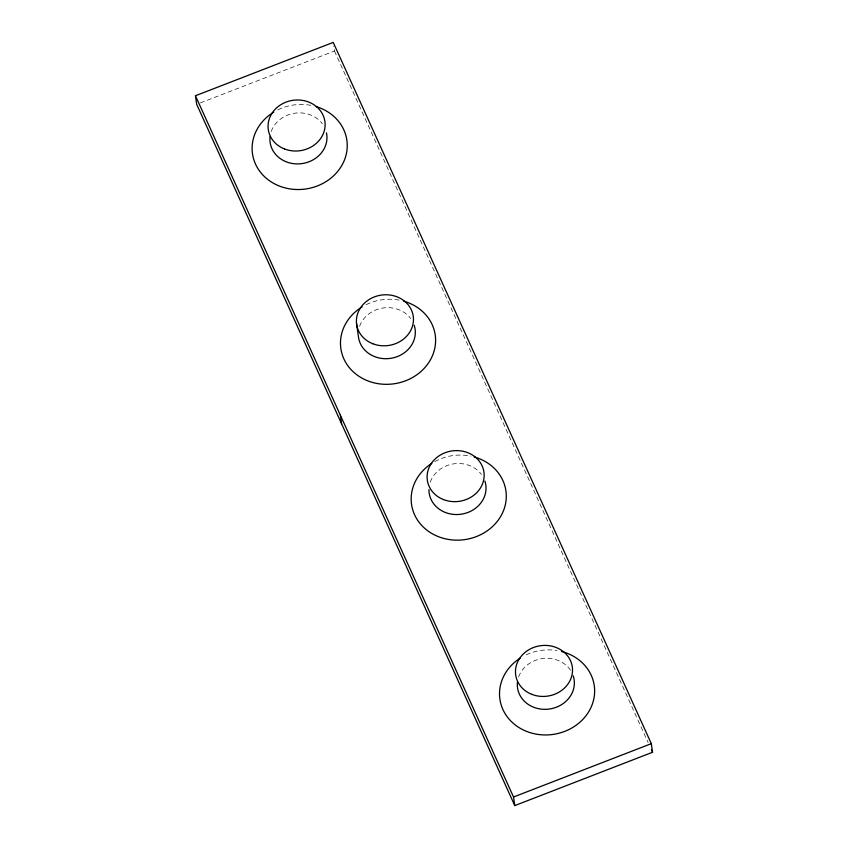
<?xml version="1.0" encoding="UTF-8"?>
<svg xmlns="http://www.w3.org/2000/svg" width="848" height="848" viewBox="0 0 848 848"><rect width="100%" height="100%" fill="white"/><g stroke="black" fill="none" stroke-linecap="round" stroke-linejoin="round"><path stroke-width="0.64" stroke-dasharray="4.24 3.18" d="M200.372 102.915L334.462 50.997L333.752 46.089M334.462 50.997L648.179 742.615M526.205 654.815A47.668 42.432 -8.2 0 1 556.924 650.522M434.759 461.588A47.668 42.432 -8.2 0 1 470.841 456.139M366.124 304.686A47.668 42.432 -8.2 0 1 400.15 300.309M277.762 109.89A47.668 42.432 -8.2 0 1 311.788 105.512M518.637 676.916A28.599 25.461 -8.2 0 1 543.388 658.472A28.599 25.461 -8.2 0 1 571.17 671.319M430.275 482.12A28.599 25.461 -8.2 0 1 453.638 463.856A28.599 25.461 -8.2 0 1 481.399 474.403M359.594 326.289A28.599 25.461 -8.2 0 1 382.946 308.015A28.599 25.461 -8.2 0 1 410.718 318.562M271.233 131.493A28.599 25.461 -8.2 0 1 294.595 113.229A28.599 25.461 -8.2 0 1 322.357 123.776"/><path stroke-width="1.27" d="M195.443 95.75L333.222 42.4L651.317 743.654L652.557 752.25L514.778 805.6L196.683 104.346L195.443 95.75L513.538 797.003L514.778 805.6M513.538 797.003L651.317 743.654M651.465 749.844L652.557 752.25M356.51 323.321L358.365 336.221A28.599 25.461 -8.2 0 0 392.03 358.11A28.599 25.461 -8.2 0 0 414.206 325.272M340.355 415.202L341.596 423.799M561.44 651.455A47.668 42.432 -8.2 0 1 588.183 712.606A47.668 42.432 -8.2 0 1 514.715 724.531A47.668 42.432 -8.2 0 1 520.163 658.143M474.191 456.955A47.668 42.432 -8.2 0 1 499.43 518.425A47.668 42.432 -8.2 0 1 426.078 529.502A47.668 42.432 -8.2 0 1 431.802 463.358M403.5 301.114A47.668 42.432 -8.2 0 1 428.537 362.891A47.668 42.432 -8.2 0 1 354.824 373.205A47.668 42.432 -8.2 0 1 362.085 306.912M316.24 106.636A47.668 42.432 -8.2 0 1 339.762 168.699A47.668 42.432 -8.2 0 1 266.187 178.175A47.668 42.432 -8.2 0 1 273.734 112.116M573.248 675.898A28.599 25.461 -8.2 0 1 548.296 709.161A28.599 25.461 -8.2 0 1 517.481 681.845M484.897 481.102A28.599 25.461 -8.2 0 1 461.333 514.185A28.599 25.461 -8.2 0 1 428.95 489.55M326.491 132.892A28.599 25.461 -8.2 0 1 299.492 163.855A28.599 25.461 -8.2 0 1 270.077 136.422M531.897 694.385A28.599 25.461 -8.2 0 0 572.421 667.895A28.599 25.461 -8.2 0 0 527.647 650.49A28.599 25.461 -8.2 0 0 531.897 694.385M443.536 499.599A28.599 25.461 -8.2 0 0 484.06 473.099A28.599 25.461 -8.2 0 0 439.285 455.694A28.599 25.461 -8.2 0 0 443.536 499.599M372.844 343.758A28.599 25.461 -8.2 0 0 413.368 317.258A28.599 25.461 -8.2 0 0 368.594 299.853A28.599 25.461 -8.2 0 0 372.844 343.758M284.493 148.962A28.599 25.461 -8.2 0 0 325.017 122.462A28.599 25.461 -8.2 0 0 280.243 105.067A28.599 25.461 -8.2 0 0 284.493 148.962"/></g></svg>
